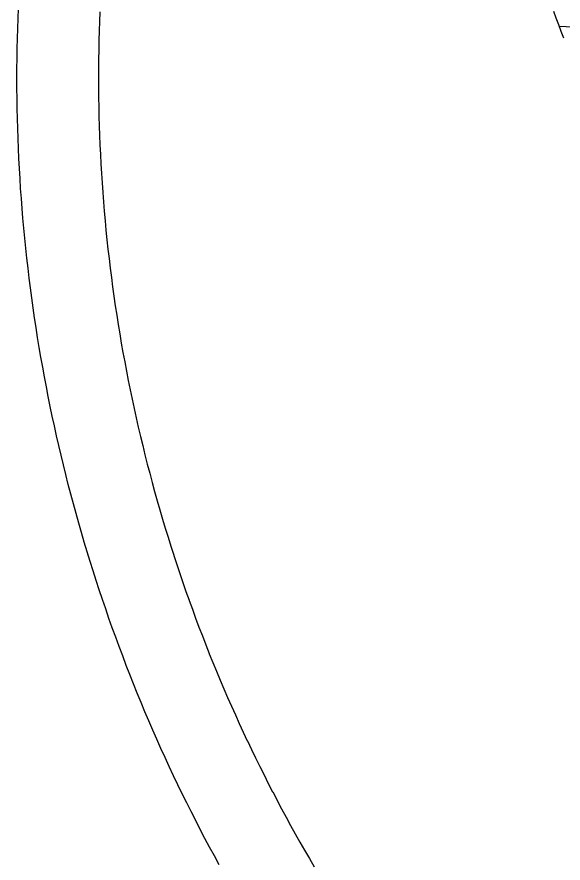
# Model space of a CAD drawing. Header units: millimetres. Extents: x -79 to 79, y -79 to 79.
# Drawn here: x -79.2 to -52.69, y -38.11 to 2.98 of the extents above; entities that cross this region are included whole.
import ezdxf

# ---------------------------------------------------------------- set-up
doc = ezdxf.new("R2010")
doc.units = ezdxf.units.MM
for name, color, linetype in [('CUT_INNER', 6, 'Continuous'), ('CUT_OUTER', 1, 'Continuous'), ('ENGRAVE_FINE', 8, 'Continuous')]:
    doc.layers.add(name, color=color, linetype=linetype)

msp = doc.modelspace()

# ---------------------------------------------------------------- linework, layer by layer
at = {"layer": 'CUT_INNER'}
for points in [[(-75.1706, 3.2299), (-75.189, 2.7701), (-75.189, 2.7686), (-75.2046, 2.3087), (-75.2046, 2.3072), (-75.2173, 1.8472), (-75.2174, 1.8457), (-75.2272, 1.3857), (-75.2273, 1.3842), (-75.2343, 0.9241), (-75.2343, 0.9225), (-75.2386, 0.4624), (-75.2386, 0.4609), (-75.24, 0.0008), (-75.24, -0.0008), (-75.2386, -0.4609), (-75.2386, -0.4624), (-75.2343, -0.9225), (-75.2343, -0.9241), (-75.2273, -1.3842), (-75.2272, -1.3857), (-75.2174, -1.8457), (-75.2173, -1.8472), (-75.2046, -2.3072), (-75.2046, -2.3087), (-75.189, -2.7686), (-75.189, -2.7701), (-75.1706, -3.2299), (-75.1706, -3.2314), (-75.1494, -3.6911), (-75.1493, -3.6926), (-75.1253, -4.1521), (-75.1253, -4.1537), (-75.0985, -4.613), (-75.0984, -4.6145), (-75.0687, -5.0737), (-75.0686, -5.0752), (-75.0362, -5.5342), (-75.0361, -5.5358), (-75.0008, -5.9945), (-75.0007, -5.9961), (-74.9626, -6.4546), (-74.9625, -6.4562), (-74.9216, -6.9145), (-74.9215, -6.916), (-74.8778, -7.374), (-74.8776, -7.3756), (-74.8311, -7.8333), (-74.831, -7.8349), (-74.7816, -8.2924), (-74.7815, -8.2939), (-74.7294, -8.7511), (-74.7292, -8.7526), (-74.6743, -9.2094), (-74.6741, -9.2109), (-74.6163, -9.6674), (-74.6161, -9.669), (-74.5556, -10.1251), (-74.5554, -10.1266), (-74.4921, -10.5824), (-74.4919, -10.5839), (-74.4258, -11.0392), (-74.4255, -11.0408), (-74.3566, -11.4957), (-74.3564, -11.4972), (-74.2847, -11.9517), (-74.2844, -11.9532), (-74.2099, -12.4073), (-74.2097, -12.4088), (-74.1324, -12.8624), (-74.1322, -12.8639), (-74.0521, -13.317), (-74.0518, -13.3186), (-73.969, -13.7712), (-73.9687, -13.7727), (-73.8831, -14.2248), (-73.8828, -14.2263), (-73.7944, -14.6778), (-73.7941, -14.6793), (-73.703, -15.1304), (-73.7027, -15.1319), (-73.6088, -15.5823), (-73.6084, -15.5838), (-73.5118, -16.0337), (-73.5114, -16.0352), (-73.412, -16.4844), (-73.4117, -16.4859), (-73.3095, -16.9346), (-73.3091, -16.9361), (-73.2042, -17.3841), (-73.2038, -17.3856), (-73.0961, -17.8329), (-73.0958, -17.8344), (-72.9853, -18.2811), (-72.985, -18.2826), (-72.8718, -18.7286), (-72.8714, -18.7301), (-72.7555, -19.1753), (-72.7551, -19.1768), (-72.6365, -19.6214), (-72.6361, -19.6229), (-72.5147, -20.0667), (-72.5143, -20.0682), (-72.3902, -20.5113), (-72.3898, -20.5128), (-72.263, -20.9551), (-72.2626, -20.9566), (-72.1331, -21.3981), (-72.1326, -21.3996), (-72.0004, -21.8403), (-72, -21.8418), (-71.865, -22.2817), (-71.8646, -22.2831), (-71.727, -22.7222), (-71.7265, -22.7237), (-71.5862, -23.1619), (-71.5857, -23.1633), (-71.4427, -23.6007), (-71.4423, -23.6021), (-71.2966, -24.0386), (-71.2961, -24.0401), (-71.1477, -24.4756), (-71.1472, -24.4771), (-70.9962, -24.9117), (-70.9957, -24.9132), (-70.842, -25.3469), (-70.8415, -25.3483), (-70.6852, -25.7811), (-70.6846, -25.7825), (-70.5257, -26.2143), (-70.5251, -26.2157), (-70.3635, -26.6465), (-70.3629, -26.648), (-70.1987, -27.0778), (-70.1981, -27.0792), (-70.0312, -27.508), (-70.0306, -27.5094), (-69.8611, -27.9372), (-69.8605, -27.9386), (-69.6883, -28.3653), (-69.6878, -28.3667), (-69.513, -28.7924), (-69.5124, -28.7938), (-69.335, -29.2184), (-69.3344, -29.2198), (-69.1544, -29.6433), (-69.1538, -29.6447), (-68.9712, -30.067), (-68.9706, -30.0684), (-68.7855, -30.4897), (-68.7848, -30.4911), (-68.5971, -30.9111), (-68.5964, -30.9125), (-68.4061, -31.3315), (-68.4055, -31.3329), (-68.2126, -31.7506), (-68.2119, -31.752), (-68.0165, -32.1686), (-68.0158, -32.1699), (-67.8178, -32.5853), (-67.8172, -32.5867), (-67.6166, -33.0008), (-67.6159, -33.0022), (-67.4128, -33.4151), (-67.4122, -33.4164), (-67.2065, -33.8281), (-67.2058, -33.8294), (-66.9977, -34.2398), (-66.997, -34.2412), (-66.7864, -34.6503), (-66.7856, -34.6516), (-66.5725, -35.0594), (-66.5718, -35.0607), (-66.3561, -35.4672), (-66.3554, -35.4686), (-66.1372, -35.8737), (-66.1365, -35.875), (-65.9159, -36.2788), (-65.9151, -36.2802), (-65.692, -36.6826), (-65.6913, -36.6839), (-65.4657, -37.085), (-65.465, -37.0863), (-65.2369, -37.486), (-65.2362, -37.4873), (-65.0057, -37.8856), (-65.0049, -37.8869), (-64.772, -38.2837)], [(-52.6514, 1.9492), (-52.7773, 2.2726), (-52.9013, 2.5968), (-53.0232, 2.9218), (-53.1432, 3.2475)]]:
    msp.add_lwpolyline(points, dxfattribs=at)
at = {"layer": 'CUT_OUTER'}
msp.add_lwpolyline([(-69.3844, -38.1896), (-69.6174, -37.7632), (-69.8478, -37.3353), (-70.0756, -36.906), (-70.3007, -36.4753), (-70.5232, -36.0433), (-70.743, -35.6099), (-70.9602, -35.1752), (-71.1747, -34.7391), (-71.3865, -34.3017), (-71.5956, -33.8631), (-71.8021, -33.4231), (-72.0058, -32.9819), (-72.2068, -32.5395), (-72.4051, -32.0958), (-72.6007, -31.6509), (-72.7935, -31.2049), (-72.9836, -30.7576), (-73.171, -30.3092), (-73.3556, -29.8597), (-73.5374, -29.409), (-73.7165, -28.9573), (-73.8928, -28.5044), (-74.0663, -28.0505), (-74.237, -27.5955), (-74.4049, -27.1394), (-74.57, -26.6824), (-74.7323, -26.2243), (-74.8918, -25.7653), (-75.0485, -25.3053), (-75.2024, -24.8443), (-75.3534, -24.3824), (-75.5016, -23.9196), (-75.647, -23.4559), (-75.7895, -22.9913), (-75.9291, -22.5258), (-76.0659, -22.0595), (-76.1998, -21.5923), (-76.3309, -21.1244), (-76.459, -20.6556), (-76.5843, -20.1861), (-76.7068, -19.7158), (-76.8263, -19.2448), (-76.9429, -18.773), (-77.0567, -18.3005), (-77.1675, -17.8274), (-77.2754, -17.3536), (-77.3805, -16.8791), (-77.4826, -16.404), (-77.5818, -15.9282), (-77.678, -15.4519), (-77.7714, -14.975), (-77.8618, -14.4975), (-77.9493, -14.0195), (-78.0339, -13.5409), (-78.1155, -13.0619), (-78.1941, -12.5823), (-78.2699, -12.1023), (-78.3427, -11.6218), (-78.4125, -11.1409), (-78.4794, -10.6595), (-78.5433, -10.1778), (-78.6043, -9.6957), (-78.6623, -9.2132), (-78.7173, -8.7304), (-78.7694, -8.2472), (-78.8186, -7.7637), (-78.8647, -7.28), (-78.9079, -6.7959), (-78.9481, -6.3116), (-78.9853, -5.8271), (-79.0196, -5.3423), (-79.0509, -4.8574), (-79.0792, -4.3722), (-79.1046, -3.8869), (-79.1269, -3.4015), (-79.1463, -2.9159), (-79.1627, -2.4302), (-79.1761, -1.9444), (-79.1866, -1.4586), (-79.194, -0.9727), (-79.1985, -0.4867), (-79.2, -0.0008), (-79.1985, 0.4852), (-79.194, 0.9711), (-79.1866, 1.457), (-79.1762, 1.9429), (-79.1628, 2.4287), (-79.1464, 2.9144), (-79.127, 3.3999)], dxfattribs=at)
at = {"layer": 'ENGRAVE_FINE'}
msp.add_lwpolyline([(-52.8797, 2.5398), (-50.8537, 2.4425)], dxfattribs=at)

doc.saveas('drawing.dxf')
